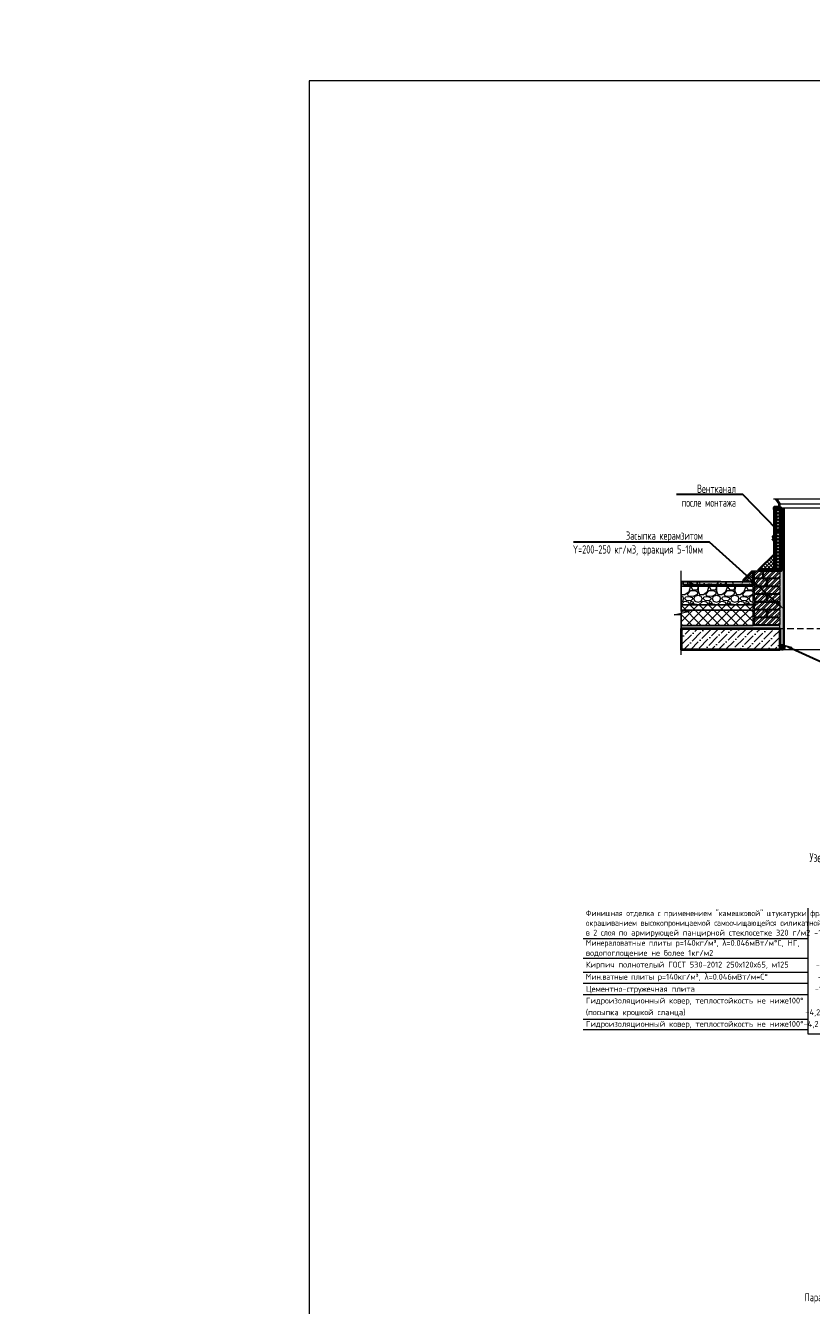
# Model space of a CAD drawing. Header units: millimetres. Extents: x -136099598 to 11807193, y 0 to 779331.
# Drawn here: x 817205 to 824783, y 370176 to 382515 of the extents above; entities that cross this region are included whole.
import ezdxf
from ezdxf import colors
from ezdxf.entities.mleader import LeaderData, LeaderLine
from ezdxf.math import Vec2, Vec3

# ---------------------------------------------------------------- set-up
doc = ezdxf.new("R2010")
doc.units = ezdxf.units.MM
doc.header["$MEASUREMENT"] = 0
doc.linetypes.add('DASHED2', pattern=[9.525, 6.35, -3.175])
doc.linetypes.add('HIDDEN', pattern=[6, 4, -2])
doc.layers.get('0').update_dxf_attribs({"color": 250, "lineweight": 9})
for name, color, linetype, lineweight in [('12. АР_Флажки', 7, 'Continuous', 9), ('_0', 250, 'Continuous', 9), ('TN-ГИДРОИЗОЛЯЦИЯ БИТУМАЯ ВЕРХНЯЯ', 32, 'Continuous', 15), ('АР_Тонкие', 250, 'Continuous', 5), ('Штриховка в сечении', 7, 'Continuous', 18)]:
    doc.layers.add(name, color=color, linetype=linetype, lineweight=lineweight)
doc.styles.add('ISOCPEUR', font='isocpeur.ttf', dxfattribs={"width": 0.7})
doc.styles.add('ISOCPEUR_2', font='isocpeur.ttf', dxfattribs={"width": 0.9, "height": 300})
pattern_1 = [(45, (879937, 631613.076), (-26.9407684, 26.9407684), []), (45, (879937, 631632.126), (-26.9407684, 26.9407684), [])]
pattern_2 = [(45, (879937, 631763.076), (-26.9407684, 26.9407684), []), (45, (879937, 631782.126), (-26.9407684, 26.9407684), [])]
pattern_3 = [(45, (879937, 631913.076), (-26.9407684, 26.9407684), []), (45, (879937, 631932.126), (-26.9407684, 26.9407684), [])]

# ---------------------------------------------------------------- blocks, each defined once
blk = doc.blocks.new('*U1441')
blk.add_circle((0, 0), 3.45)
blk = doc.blocks.new('*U1440')
at = {"color": 0, "linetype": 'ByBlock', "lineweight": -2, "transparency": 16777216}
for p in [(0, 0), (80, 0), (160, 0), (240, 0), (320, 0), (400, 0), (480, 0), (559, 0), (639, 0)]:
    blk.add_blockref('*U1441', p, dxfattribs=at)
blk = doc.blocks.new('УЗЕЛ общий')
at = {"layer": 'АР_Тонкие'}
ml = blk.add_multileader_mtext('Standard', dxfattribs=at)
ml.set_content('\\pxsm1,ql;Рулонные шторы', color=256, style='ISOCPEUR')
ml.set_leader_properties()
ml.build(insert=Vec2(0, 0))
ml.multileader.update_dxf_attribs({"text_left_attachment_type": 6, "text_right_attachment_type": 6, "dogleg_length": 100, "arrow_head_size": 13.71})
ctx = ml.context
ctx.base_point, ctx.char_height, ctx.arrow_head_size, ctx.landing_gap_size, ctx.plane_origin, ctx.plane_x_axis = Vec3(360.73, -397.53), 13.7109, 13.71, 1.37, Vec3(-1003.79, -1249.29), Vec3(-1, 0)
ctx.left_attachment, ctx.right_attachment = 6, 6
notes = []
notes.append((ctx, [(1, (1, 1, 0), (366.21, -397.53), (-1, 0), 5.48, [(0, [(400.79, -353.79)], 0, [])])]))
ctx.mtext.insert, ctx.mtext.width, ctx.mtext.defined_height, ctx.mtext.flow_direction = Vec3(261.46, -379.7), 269.5573, 36.25, 5
ml = blk.add_multileader_mtext('Standard', dxfattribs=at)
ml.set_content('\\pxqlsm1;Оконный блок из ПВХ профиля армированного (толщина профиля не менее 70 мм). Профиль ламинированный с двух сторон по RAL 7016.', color=256, style='ISOCPEUR')
ml.set_leader_properties()
ml.build(insert=Vec2(0, 0))
ml.multileader.update_dxf_attribs({"text_left_attachment_type": 6, "text_right_attachment_type": 6, "dogleg_length": 100, "arrow_head_size": 13.71})
ctx = ml.context
ctx.base_point, ctx.char_height, ctx.arrow_head_size, ctx.landing_gap_size, ctx.plane_origin, ctx.plane_x_axis = Vec3(390.54, -605.91), 13.71091, 13.71, 1.37, Vec3(-529.86, -1449.75), Vec3(-1, 0)
ctx.left_attachment, ctx.right_attachment = 6, 6
notes.append((ctx, [(1, (1, 1, 0), (396.02, -605.91), (-1, 0), 5.48, [(0, [(602.67, -629.35)], 0, [])])]))
ctx.mtext.insert, ctx.mtext.width, ctx.mtext.defined_height, ctx.mtext.flow_direction = Vec3(110.35, -588.08), 340.461, 5.99, 5
ml = blk.add_multileader_mtext('Standard', dxfattribs=at)
ml.set_content('\\pxqlsm1;Оконный блок из ПВХ профиля армированного (толщина профиля не менее 70 мм). Профиль ламинированный с двух сторон по RAL 7016.', color=256, style='ISOCPEUR')
ml.set_leader_properties()
ml.build(insert=Vec2(0, 0))
ml.multileader.update_dxf_attribs({"text_left_attachment_type": 6, "text_right_attachment_type": 6, "dogleg_length": 100, "arrow_head_size": 13.71})
ctx = ml.context
ctx.base_point, ctx.char_height, ctx.arrow_head_size, ctx.landing_gap_size, ctx.plane_origin, ctx.plane_x_axis = Vec3(465.06, -740.18), 13.71091, 13.71, 1.37, Vec3(-543.2, -1488.31), Vec3(-1, 0)
ctx.left_attachment, ctx.right_attachment = 6, 6
notes.append((ctx, [(1, (1, 1, 0), (470.55, -740.18), (-1, 0), 5.48, [(0, [(601.11, -745.91)], 0, [])])]))
ctx.mtext.insert, ctx.mtext.width, ctx.mtext.defined_height, ctx.mtext.flow_direction = Vec3(48.6, -722.36), 415.2479, 107.1, 5
ml = blk.add_multileader_mtext('Standard', dxfattribs=at)
ml.set_content('\\pxsm1,ql;Герметик', color=256, style='ISOCPEUR')
ml.set_leader_properties()
ml.build(insert=Vec2(0, 0))
ml.multileader.update_dxf_attribs({"text_left_attachment_type": 6, "text_right_attachment_type": 6, "dogleg_length": 100, "arrow_head_size": 13.71})
ctx = ml.context
ctx.base_point, ctx.char_height, ctx.arrow_head_size, ctx.landing_gap_size, ctx.plane_origin, ctx.plane_x_axis = Vec3(513.93, -789.01), 13.7109, 13.71, 1.37, Vec3(-822.15, -1577.03), Vec3(-1, 0)
ctx.left_attachment, ctx.right_attachment = 6, 6
notes.append((ctx, [(1, (1, 1, 0), (519.42, -789.01), (-1, 0), 5.48, [(0, [(567.76, -890.5)], 0, [])])]))
ctx.mtext.insert, ctx.mtext.width, ctx.mtext.defined_height, ctx.mtext.flow_direction = Vec3(457.85, -771.19), 269.5573, 36.25, 5
ml = blk.add_multileader_mtext('Standard', dxfattribs=at)
ml.set_content('\\pxsm1,ql;Монтажная пена', color=256, style='ISOCPEUR')
ml.set_leader_properties()
ml.build(insert=Vec2(0, 0))
ml.multileader.update_dxf_attribs({"text_left_attachment_type": 6, "text_right_attachment_type": 6, "dogleg_length": 100, "arrow_head_size": 13.71})
ctx = ml.context
ctx.base_point, ctx.char_height, ctx.arrow_head_size, ctx.landing_gap_size, ctx.plane_origin, ctx.plane_x_axis = Vec3(510.29, -833.96), 13.7109, 13.71, 1.37, Vec3(-840.83, -1608.73), Vec3(-1, 0)
ctx.left_attachment, ctx.right_attachment = 6, 6
notes.append((ctx, [(1, (1, 1, 0), (515.78, -833.96), (-1, 0), 5.48, [(0, [(571.2, -930.36)], 0, [])])]))
ctx.mtext.insert, ctx.mtext.width, ctx.mtext.defined_height, ctx.mtext.flow_direction = Vec3(409.11, -817.51), 269.5573, 36.25, 5
ml = blk.add_multileader_mtext('Standard', dxfattribs=at)
ml.set_content('\\pxsm1,ql;Подоконная доска', color=256, style='ISOCPEUR')
ml.set_leader_properties()
ml.build(insert=Vec2(0, 0))
ml.multileader.update_dxf_attribs({"text_left_attachment_type": 6, "text_right_attachment_type": 6, "dogleg_length": 100, "arrow_head_size": 13.71})
ctx = ml.context
ctx.base_point, ctx.char_height, ctx.arrow_head_size, ctx.landing_gap_size, ctx.plane_origin, ctx.plane_x_axis = Vec3(296.69, -851.83), 13.7109, 13.71, 1.37, Vec3(-907.95, -1631.45), Vec3(-1, 0)
ctx.left_attachment, ctx.right_attachment = 6, 6
notes.append((ctx, [(1, (1, 1, 0), (302.17, -851.83), (-1, 0), 5.48, [(0, [(457.85, -895.69)], 0, [])])]))
ctx.mtext.insert, ctx.mtext.width, ctx.mtext.defined_height, ctx.mtext.flow_direction = Vec3(188.78, -835.38), 269.5573, 36.25, 5
for ctx, leaders in notes:
    for number, flags, end, landing, length, lines in leaders:
        leader = LeaderData()
        leader.index, (leader.has_last_leader_line, leader.has_dogleg_vector, leader.attachment_direction) = number, flags
        leader.last_leader_point, leader.dogleg_vector, leader.dogleg_length = Vec3(end), Vec3(landing), length
        for number, points, colour, breaks in lines:
            line = LeaderLine()
            line.index, line.vertices, line.color, line.breaks = number, Vec3.list(points), colors.encode_raw_color(colour), breaks
            leader.lines.append(line)
        ctx.leaders.append(leader)

msp = doc.modelspace()

# ---------------------------------------------------------------- hatches: boundary and pattern name
h = msp.add_hatch()
h.set_pattern_fill('JIS_WOOD', color=256, scale=10, style=0)
h.set_pattern_definition([(45, (877122.275, 631618.745), (-5, 5), [])])
h.paths.add_polyline_path([(824489.912, 377865.451), (824489.912, 377260.451), (824275.912, 377260.451), (824275.912, 377270.451), (824425.912, 377270.451), (824425.912, 377855.451), (824421.949, 377855.451), (824421.949, 377865.451)])
h.paths.add_polyline_path([(824435.912, 377850.451), (824435.912, 377270.451), (824479.912, 377270.451), (824479.912, 377850.451)], flags=16)
h = msp.add_hatch()
h.set_pattern_fill('NET', color=256, scale=7, angle=45)
h.set_pattern_definition([(45, (877122.275, 631853.745), (-15.7154482, 15.7154482), []), (135, (877122.275, 631853.745), (-15.7154482, -15.7154482), [])])
h.paths.add_polyline_path([(824435.912, 377270.451), (824435.912, 377850.451), (824479.912, 377850.451), (824479.912, 377270.451)])
h = msp.add_hatch()
h.set_pattern_fill('ANSI37', color=256, scale=8, style=0)
h.set_pattern_definition([(45, (666466.087, 283034.355), (-17.9605122, 17.9605122), []), (135, (666466.087, 283034.355), (-17.9605122, -17.9605122), [])])
h.paths.add_polyline_path([(824275.912, 377270.451), (824425.912, 377420.451), (824425.912, 377270.451)])
at = {"lineweight": 9}
h = msp.add_hatch(dxfattribs=at)
h.set_pattern_fill('ANSI37', color=256, scale=13)
h.set_pattern_definition([(45, (605448.83, 311038.176), (-29.1858324, 29.1858324), []), (135, (605448.83, 311038.176), (-29.1858324, -29.1858324), [])])
h.paths.add_polyline_path([(824119.894, 377154.232), (824219.894, 377254.232), (824219.894, 377154.232)])
h = msp.add_hatch()
h.set_pattern_fill('STEEL', color=256, scale=12)
h.set_pattern_definition([(45, (879937, 632063.076), (-26.9407684, 26.9407684), []), (45, (879937, 632082.126), (-26.9407684, 26.9407684), [])])
h.paths.add_polyline_path([(824479.912, 377189.782), (824479.912, 377254.782), (824229.912, 377254.782), (824229.912, 377189.782)])
h = msp.add_hatch()
h.set_pattern_fill('AR-CONC', color=256, scale=0.5)
h.set_pattern_definition([(50, (709286.36, 493868.29), (91.092334, -7.969543), [9.525, -104.775]), (355, (709286.36, 493868.29), (-17.62171, 95.52842), [7.62, -83.82029]), (100.451445, (709293.95, 493867.63), (73.470624, 87.558876), [8.095004, -89.04512]), (46.1842, (709286.36, 493893.69), (135.53952, -21.021164), [14.2875, -157.1625]), (96.63556, (709297.66, 493891.94), (118.70207, 123.71306), [12.14251, -133.5678]), (351.18415, (709286.36, 493893.69), (118.70207, 123.71306), [11.42998, -125.72987]), (21, (709299.06, 493887.34), (75.807196, -51.1326), [9.525, -104.775]), (326, (709299.06, 493887.34), (30.901014, 92.093983), [7.62, -83.82]), (71.451445, (709305.38, 493883.08), (106.70821, 40.961384), [8.095004, -89.04497]), (37.5, (709286.36, 493868.29), (1.5443016, 42.2775194), [0, -82.804, 0, -85.09, 0, -84.1375]), (7.5, (709286.36, 493868.29), (33.409831, 50.090287), [0, -48.514, 0, -80.899, 0, -32.0675]), (327.5, (709258.04, 493868.29), (67.7952976, -2.864372), [0, -31.75, 0, -99.06, 0, -131.445]), (317.5, (709245.34, 493868.29), (74.06459, 12.713246), [0, -41.275, 0, -65.786, 0, -93.345])])
h.paths.add_polyline_path([(823525.047, 377149.782), (823525.047, 377109.782), (824219.912, 377109.782), (824219.912, 377149.782)])
h = msp.add_hatch()
h.set_pattern_fill('STEEL', color=256, scale=12)
h.set_pattern_definition(pattern_3)
h.paths.add_polyline_path([(824349.912, 377114.782), (824349.912, 377179.782), (824229.912, 377179.782), (824229.912, 377114.782)])
h = msp.add_hatch()
h.set_pattern_fill('STEEL', color=256, scale=12)
h.set_pattern_definition(pattern_3)
h.paths.add_polyline_path([(824479.912, 377039.782), (824479.912, 377104.782), (824229.912, 377104.782), (824229.912, 377039.782)])
h = msp.add_hatch()
h.set_pattern_fill('STEEL', color=256, scale=12)
h.set_pattern_definition(pattern_3)
h.paths.add_polyline_path([(824479.912, 377114.782), (824479.912, 377179.782), (824359.912, 377179.782), (824359.912, 377114.782)])
h = msp.add_hatch()
h.set_pattern_fill('STEEL', color=256, scale=12)
h.set_pattern_definition(pattern_2)
h.paths.add_polyline_path([(824349.912, 376964.782), (824349.912, 377029.782), (824229.912, 377029.782), (824229.912, 376964.782)])
h = msp.add_hatch()
h.set_pattern_fill('STEEL', color=256, scale=12)
h.set_pattern_definition(pattern_2)
h.paths.add_polyline_path([(824479.912, 376964.782), (824479.912, 377029.782), (824359.912, 377029.782), (824359.912, 376964.782)])
at = {"transparency": 33554687}
h = msp.add_hatch(dxfattribs=at)
h.set_pattern_fill('ANSI37', color=256, scale=20, angle=90)
h.set_pattern_definition([(135, (709286.36, 493858.564), (-44.90128, -44.90128), []), (225, (709286.36, 493858.564), (44.90128, -44.90128), [])])
h.paths.add_polyline_path([(823525.047, 376929.782), (823525.047, 376730.055), (824219.912, 376730.055), (824219.912, 376929.782)])
h = msp.add_hatch()
h.set_pattern_fill('STEEL', color=256, scale=12)
h.set_pattern_definition(pattern_2)
h.paths.add_polyline_path([(824479.912, 376889.782), (824479.912, 376954.782), (824229.912, 376954.782), (824229.912, 376889.782)])
h = msp.add_hatch()
h.set_pattern_fill('STEEL', color=256, scale=12)
h.set_pattern_definition(pattern_1)
h.paths.add_polyline_path([(824349.912, 376814.782), (824349.912, 376879.782), (824229.912, 376879.782), (824229.912, 376814.782)])
h = msp.add_hatch()
h.set_pattern_fill('STEEL', color=256, scale=12)
h.set_pattern_definition(pattern_1)
h.paths.add_polyline_path([(824479.912, 376814.782), (824479.912, 376879.782), (824359.912, 376879.782), (824359.912, 376814.782)])
h = msp.add_hatch()
h.set_pattern_fill('STEEL', color=256, scale=12)
h.set_pattern_definition(pattern_1)
h.paths.add_polyline_path([(824479.912, 376739.782), (824479.912, 376804.782), (824229.912, 376804.782), (824229.912, 376739.782)])
at = {"ltscale": 3}
h = msp.add_hatch(dxfattribs=at)
h.set_pattern_fill('ANSI36', color=256, scale=15)
h.set_pattern_definition([(45, (212464.947, 364710.893), (25.2569703, 92.6088912), [119.0625, -23.8125, 0, -23.8125])])
h.paths.add_polyline_path([(823525.047, 376699.782), (823525.047, 376499.782), (824479.912, 376499.782), (824479.912, 376699.782)])
at = {"layer": 'Штриховка в сечении', "transparency": 33554636}
h = msp.add_hatch(dxfattribs=at)
h.set_pattern_fill('AR-SAND', color=256, scale=0.3)
h.set_pattern_definition([(37.5, (425593.976, 4082874.237), (-0.48000939, 14.68239712), [0, -11.5824, 0, -12.954, 0, -12.3825]), (7.5, (425593.976, 4082874.237), (13.48569849, 21.50475302), [0, -6.2484, 0, -10.4394, 0, -4.0005]), (327.5, (425584.603, 4082874.237), (23.729771107, 0.04311554), [0, -3.81, 0, -13.716, 0, -17.907]), (317.5, (425584.603, 4082874.237), (22.90669357, 6.6878797), [0, -1.905, 0, -8.9916, 0, -10.287])])
h.paths.add_polyline_path([(824511.015, 377865.427), (824511.083, 376544.164), (824479.912, 376544.162), (824480.649, 377865.425)])
at = {"layer": 'Штриховка в сечении', "lineweight": 5, "transparency": 33554636}
h = msp.add_hatch(dxfattribs=at)
h.set_pattern_fill('GRAVEL', color=256, scale=7)
h.set_pattern_definition([(228.0127875, (425721.992, 4083052.037), (-1422.40000011, -1600.1999999), [23.920501, -2368.133855]), (184.969741, (425705.99, 4083034.257), (2133.599999156, 177.800010129), [41.04833, -4063.7834225]), (132.5104471, (425665.096, 4083030.701), (1778.00000075, -1955.799999317), [28.943706, -2865.430596]), (267.273689, (425595.754, 4082986.251), (177.800000372, 3555.999999981), [37.380316, -3700.65062]), (292.83365418, (425593.976, 4082948.913), (-889.000000074, 2133.599999969), [36.654359, -3628.786542]), (357.273689, (425608.2, 4082915.131), (-3555.999999981, 177.800000372), [37.380316, -3700.65062]), (37.69424047, (425645.5376, 4082913.353), (-2311.399999898, -1778.000000133), [49.433556, -4893.918072]), (72.25532837, (425684.6536, 4082943.579), (1244.600000335, 3911.599999894), [46.670366, -4620.367962]), (121.42956562, (425698.878, 4082988.029), (-1422.400000202, 2311.399999876), [37.50691, -3713.188199]), (175.2363583, (425679.32, 4083020.033), (1955.79999997, -177.80000031), [42.81993, -2098.1755865]), (222.3974378, (425636.6476, 4083023.589), (-2133.599999932, -1955.8000000745), [55.375454, -5482.174076]), (138.81407483, (425771.776, 4082984.473), (-1244.599999925, 1066.80000009), [18.900318, -1871.139608]), (171.4692344, (425757.552, 4082996.919), (2311.400000062, -355.599999597), [35.957739, -3559.82473]), (225, (425721.99, 4083002.25), (-2e-14, -177.8), [25.144654, -226.302518]), (203.1985905, (425709.546, 4083023.59), (889.00000002, 355.59999994), [13.540892, -1340.543566]), (291.8014095, (425697.1, 4083018.255), (-177.80000004, 533.4), [19.149593, -938.332709]), (30.9637565, (425704.212, 4083000.475), (533.40000001, 355.59999998), [31.102376, -1005.640871]), (161.5650512, (425730.88, 4083016.477), (355.6, -177.8), [22.4901, -539.762868]), (16.38954033, (425593.976, 4083018.255), (1778, 533.4), [31.50616, -3119.117867]), (70.34617594, (425624.202, 4083027.145), (-711.200000065, -1955.799999977), [26.431926, -2616.7550975]), (293.1985905, (425730.882, 4083052.037), (-355.59999994, 889.00000002), [27.081607, -1327.002851]), (343.61045967, (425741.55, 4083027.145), (-1778.000000037, 533.399999876), [31.50616, -3119.117867]), (339.4439548, (425593.976, 4082908.02), (-889, 355.6), [30.382464, -1488.741402]), (294.7751406, (425622.424, 4082897.351), (-889.00000106, 1955.79999952), [25.457048, -2520.251537]), (66.8014095, (425732.66, 4082874.237), (355.59999994, 889.00000002), [27.081607, -1327.002851]), (17.35402464, (425743.328, 4082899.129), (-2311.399999954, -711.20000015), [29.804792, -2950.666319]), (69.4439548, (425645.538, 4082874.237), (-355.60000001, -889), [15.191232, -1503.932634]), (101.3099325, (425721.99, 4082874.237), (-177.8, 711.2), [9.066022, -897.5396475]), (165.9637565, (425720.214, 4082883.127), (533.4, -177.8), [36.654359, -696.433821]), (186.00900596, (425684.654, 4082892.017), (1777.99999999, 177.800000093), [33.96869, -3362.8955404]), (303.6900675, (425704.21, 4082984.473), (-177.8, 355.6), [25.642672, -615.424345]), (353.1572266, (425718.4356, 4082963.137), (3022.600000019, -355.599999842), [44.768973, -4432.1206346]), (60.9453959, (425762.886, 4082957.803), (-711.20000002, -1244.59999999), [18.305577, -1812.257462]), (90, (425771.78, 4082973.8), (-177.8, 177.8), [10.668, -167.132]), (120.25643716, (425681.098, 4082897.351), (711.199999913, -1244.60000005), [24.700687, -2445.375854]), (48.0127875, (425668.652, 4082918.687), (1422.400000117, 1600.199999896), [47.841002, -2344.213354]), (0, (425700.66, 4082954.25), (177.8, 177.8), [46.228, -131.572]), (325.3048465, (425746.884, 4082954.247), (1778.000000674, -1244.599999038), [28.112669, -2783.152171]), (254.0546041, (425769.998, 4082938.245), (-177.79999999, -711.2), [25.888036, -1268.515503]), (207.64597536, (425762.8856, 4082913.353), (-3378.200000124, -1777.999999764), [42.150157, -4172.87251]), (175.42607874, (425725.5476, 4082893.795), (-2311.4, 177.8), [44.592062, -4414.609252])])
h.paths.add_polyline_path([(823525.047, 376929.782), (824219.912, 376929.782), (824219.912, 377109.782), (823525.047, 377109.782)])
at = {"layer": 'Штриховка в сечении', "transparency": 33554636}
h = msp.add_hatch(dxfattribs=at)
h.set_pattern_fill('AR-SAND', color=256, scale=0.3)
h.set_pattern_definition([(37.5, (421889.861, 4070367.908), (-0.48000939, 14.68239712), [0, -11.5824, 0, -12.954, 0, -12.3825]), (7.5, (421889.86, 4070367.908), (13.48569849, 21.50475302), [0, -6.2484, 0, -10.4394, 0, -4.0005]), (327.5, (421880.488, 4070367.908), (23.729771107, 0.04311554), [0, -3.81, 0, -13.716, 0, -17.907]), (317.5, (421880.488, 4070367.908), (22.90669357, 6.6878797), [0, -1.905, 0, -8.9916, 0, -10.287])])
h.paths.add_polyline_path([(824480.45, 376699.863), (824480.422, 376729.863), (823525.047, 376729.959), (823525.047, 376699.959)])

# ---------------------------------------------------------------- linework, layer by layer
for p, q in [((824511.015, 377865.427), (824511.083, 376541.291)), ((824520.278, 377865.451), (824520.278, 376533.7)), ((824405.72, 377560.089), (824405.72, 377563.589)), ((824405.72, 377563.589), (824409.72, 377563.589)), ((824405.72, 377560.089), (824405.72, 377556.589)), ((824405.72, 377560.089), (824409.72, 377560.089)), ((824405.72, 377556.589), (824408.805, 377556.589)), ((824405.72, 377556.589), (824409.72, 377556.589)), ((824405.72, 377556.589), (824409.72, 377556.589)), ((824409.72, 377560.089), (824409.72, 377564.589)), ((824409.72, 377564.589), (824410.719, 377564.589)), ((824409.72, 377560.089), (824409.72, 377555.589)), ((824409.72, 377555.589), (824410.682, 377555.585)), ((824410.72, 377564.589), (824410.681, 377555.585)), ((824410.686, 377556.589), (824411.72, 377553.339)), ((824410.715, 377563.589), (824411.72, 377566.839)), ((824412.22, 377566.839), (824411.72, 377566.839)), ((824411.72, 377566.839), (824411.72, 377553.339)), ((824412.22, 377553.339), (824411.72, 377553.339)), ((824412.22, 377566.839), (824412.22, 377553.339)), ((824412.22, 377566.639), (824414.22, 377566.639)), ((824412.22, 377566.639), (824414.22, 377566.639)), ((824412.22, 377553.539), (824414.22, 377553.539)), ((824414.22, 377567.779), (824414.22, 377552.399)), ((824415.877, 377567.793), (824415.877, 377552.414)), ((824416.943, 377561.589), (824415.877, 377561.589)), ((824416.223, 377558.589), (824415.877, 377558.589)), ((824417.839, 377562.485), (824416.223, 377557.698)), ((824416.943, 377561.589), (824416.223, 377558.589)), ((824416.223, 377557.698), (824417.115, 377558.589)), ((824416.223, 377557.698), (824416.223, 377558.589)), ((824417.839, 377562.485), (824416.943, 377561.589)), ((824417.839, 377561.589), (824417.115, 377558.589)), ((824418.423, 377558.589), (824417.115, 377558.589)), ((824417.839, 377562.485), (824417.839, 377561.589)), ((824419.143, 377561.589), (824417.839, 377561.589)), ((824420.039, 377562.485), (824418.423, 377557.698)), ((824419.143, 377561.589), (824418.423, 377558.589)), ((824418.423, 377557.698), (824419.315, 377558.589)), ((824418.423, 377557.698), (824418.423, 377558.589)), ((824420.039, 377562.485), (824419.143, 377561.589)), ((824420.039, 377561.589), (824419.315, 377558.589)), ((824420.623, 377558.589), (824419.315, 377558.589)), ((824420.039, 377562.485), (824420.039, 377561.589)), ((824421.343, 377561.589), (824420.039, 377561.589)), ((824422.239, 377562.485), (824420.623, 377557.698)), ((824421.343, 377561.589), (824420.623, 377558.589)), ((824420.623, 377557.698), (824421.515, 377558.589)), ((824420.623, 377557.698), (824420.623, 377558.589)), ((824422.239, 377562.485), (824421.343, 377561.589)), ((824422.239, 377561.589), (824421.515, 377558.589)), ((824422.823, 377558.589), (824421.515, 377558.589)), ((824422.239, 377562.485), (824422.239, 377561.589)), ((824423.543, 377561.589), (824422.239, 377561.589)), ((824424.439, 377562.485), (824422.823, 377557.698)), ((824423.543, 377561.589), (824422.823, 377558.589)), ((824422.823, 377557.698), (824423.715, 377558.589)), ((824422.823, 377557.698), (824422.823, 377558.589)), ((824424.439, 377562.485), (824423.543, 377561.589)), ((824424.439, 377561.589), (824423.715, 377558.589)), ((824425.023, 377558.589), (824423.715, 377558.589)), ((824424.439, 377562.485), (824424.439, 377561.589)), ((824431.339, 377561.589), (824424.439, 377561.589)), ((824425.76, 377559.881), (824425.023, 377557.698)), ((824425.76, 377559.881), (824425.023, 377558.589)), ((824425.023, 377557.698), (824425.915, 377558.589)), ((824425.023, 377557.698), (824425.023, 377558.589)), ((824425.76, 377559.881), (824425.915, 377558.589)), ((824431.339, 377558.589), (824425.915, 377558.589)), ((824426.139, 377559.881), (824427.339, 377560.589)), ((824427.339, 377558.589), (824426.139, 377559.881)), ((824431.339, 377561.589), (824426.339, 377561.589)), ((824427.339, 377561.589), (824427.339, 377560.589)), ((824431.326, 377561.087), (824427.339, 377560.589)), ((824431.339, 377561.589), (824431.326, 377561.087)), ((824431.326, 377561.087), (824432.339, 377560.089)), ((824432.339, 377560.089), (824431.339, 377561.589)), ((824431.339, 377558.589), (824432.339, 377560.089)), ((824312.164, 377274.725), (824312.164, 377275.908)), ((824312.164, 377275.908), (824323.364, 377275.908)), ((824323.364, 377274.725), (824312.164, 377274.725)), ((824314.764, 377272.908), (824312.164, 377274.725)), ((824315.345, 377270.528), (824312.796, 377270.528)), ((824312.796, 377270.528), (824314.394, 377265.274)), ((824316.526, 377271.617), (824313.814, 377271.617)), ((824313.814, 377271.617), (824313.814, 377270.528)), ((824313.814, 377267.181), (824313.814, 377199.617)), ((824314.629, 377225.327), (824314.414, 377224.896)), ((824314.414, 377224.896), (824314.414, 377202.738)), ((824314.952, 377225.434), (824314.629, 377225.327)), ((824314.764, 377271.617), (824314.764, 377272.908)), ((824320.764, 377272.908), (824314.764, 377272.908)), ((824315.382, 377225.327), (824314.952, 377225.434)), ((824315.597, 377224.896), (824315.382, 377225.327)), ((824315.597, 377201.744), (824315.597, 377224.896)), ((824316.526, 377239.821), (824316.526, 377271.617)), ((824319.001, 377270.342), (824316.526, 377270.342)), ((824321.714, 377271.617), (824319.001, 377271.617)), ((824319.001, 377271.617), (824319.001, 377239.821)), ((824320.146, 377225.327), (824319.93, 377224.896)), ((824319.93, 377224.896), (824319.93, 377201.744)), ((824320.576, 377225.434), (824320.146, 377225.327)), ((824320.182, 377270.528), (824322.732, 377270.528)), ((824320.899, 377225.327), (824320.576, 377225.434)), ((824323.364, 377274.725), (824320.764, 377272.908)), ((824320.764, 377271.617), (824320.764, 377272.908)), ((824321.114, 377224.896), (824320.899, 377225.327)), ((824321.114, 377202.738), (824321.114, 377224.896)), ((824322.732, 377270.528), (824321.134, 377265.274)), ((824321.714, 377270.528), (824321.714, 377271.617)), ((824321.714, 377199.617), (824321.714, 377267.181)), ((824323.364, 377275.908), (824323.364, 377274.725)), ((824313.814, 377202.738), (824314.998, 377202.738)), ((824313.814, 377191.029), (824314.998, 377202.738)), ((824313.814, 377199.617), (824314.414, 377199.617)), ((824313.814, 377191.029), (824321.714, 377191.029)), ((824315.105, 377189.845), (824313.814, 377191.029)), ((824314.414, 377199.617), (824314.414, 377202.738)), ((824314.414, 377202.738), (824314.998, 377202.738)), ((824314.998, 377202.738), (824316.881, 377199.617)), ((824314.998, 377202.738), (824315.597, 377201.744)), ((824320.423, 377189.845), (824315.105, 377189.845)), ((824317.764, 377189.845), (824316.181, 377189.845)), ((824316.181, 377189.845), (824316.181, 377188.554)), ((824316.181, 377188.554), (824316.827, 377187.908)), ((824316.181, 377188.554), (824319.346, 377188.554)), ((824316.827, 377187.908), (824316.827, 377189.845)), ((824318.701, 377187.908), (824316.827, 377187.908)), ((824316.827, 377187.908), (824318.701, 377187.908)), ((824316.881, 377199.617), (824318.647, 377199.617)), ((824317.764, 377189.845), (824319.346, 377189.845)), ((824318.647, 377199.617), (824320.53, 377202.738)), ((824318.701, 377187.908), (824318.701, 377189.845)), ((824319.346, 377188.554), (824318.701, 377187.908)), ((824319.346, 377189.845), (824319.346, 377188.554)), ((824319.93, 377201.744), (824320.53, 377202.738)), ((824321.714, 377191.029), (824320.423, 377189.845)), ((824320.53, 377202.738), (824321.714, 377202.738)), ((824320.53, 377202.738), (824321.114, 377202.738)), ((824320.53, 377202.738), (824321.714, 377191.029)), ((824321.114, 377202.738), (824321.114, 377199.617)), ((824321.114, 377199.617), (824321.714, 377199.617))]:
    msp.add_line(p, q)
at = {"linetype": 'DASHED2', "ltscale": 10}
msp.add_line((825469.373, 376698.802), (824479.372, 376699.863), dxfattribs=at)
at = {"ltscale": 150}
msp.add_lwpolyline([(819940.7, 356872.206), (854412.671, 356872.206), (854412.671, 381983.036), (819940.7, 381983.036)], close=True, dxfattribs=at)
at = {"color": 18, "true_color": 0x000000}
msp.add_lwpolyline([(825551.208, 377948.405), (825020.192, 377948.405), (825020.192, 377908.203), (824980.55, 377990.034), (824980.55, 377949.288), (824417.781, 377949.288)], dxfattribs=at)
at = {"lineweight": 30}
for points in [[(824421.949, 377865.451), (824421.949, 377875.451), (824471.428, 377875.451), (824471.428, 377903.691), (824438.76, 377949.288)], [(824489.912, 377865.451), (824489.912, 377870.451), (824476.428, 377870.451), (824476.428, 377905.297), (824444.911, 377949.288)]]:
    msp.add_lwpolyline(points, dxfattribs=at)
at = {"lineweight": 40}
for points in [[(824489.912, 377865.451), (824421.949, 377865.451), (824421.949, 377855.451), (824425.912, 377855.451), (824425.912, 377270.451), (824275.912, 377270.451), (824275.912, 377260.451), (824489.912, 377260.451)], [(824479.912, 377850.451), (824435.912, 377850.451), (824435.912, 377270.451), (824479.912, 377270.451)]]:
    msp.add_lwpolyline(points, close=True, dxfattribs=at)
for points in [[(824476.428, 377905.297), (825483.396, 377905.297)], [(824489.912, 377865.451), (825469.913, 377865.451)], [(823525.047, 376448.714), (823525.047, 376835.868), (823457.93, 376835.868), (823605.839, 376870.439), (823525.047, 376870.439), (823525.047, 377259.389)], [(823547.558, 377133.121), (824219.912, 377131.552)], [(823547.558, 377126.222), (824219.912, 377126.222)], [(824479.912, 376499.782), (825479.912, 376499.782)], [(824949.716, 372791.636), (824854.987, 372791.553), (824750.562, 372791.553)]]:
    msp.add_lwpolyline(points)
for points in [[(824407.352, 377591.202), (824417.877, 377574.092), (824417.877, 377545.595), (824415.877, 377545.595), (824415.877, 377573.53), (824405.649, 377590.154)], [(824479.912, 377254.782), (824229.912, 377254.782), (824229.912, 377189.782), (824479.912, 377189.782)], [(824219.912, 377149.782), (823525.047, 377149.782), (823525.047, 377109.782), (824219.912, 377109.782)], [(824219.912, 377109.782), (823525.047, 377109.782), (823525.047, 376929.782), (824219.912, 376929.782)], [(824349.912, 377179.782), (824229.912, 377179.782), (824229.912, 377114.782), (824349.912, 377114.782)], [(824479.912, 377104.782), (824229.912, 377104.782), (824229.912, 377039.782), (824479.912, 377039.782)], [(824479.912, 377179.782), (824359.912, 377179.782), (824359.912, 377114.782), (824479.912, 377114.782)], [(824349.912, 377029.782), (824229.912, 377029.782), (824229.912, 376964.782), (824349.912, 376964.782)], [(824479.912, 377029.782), (824359.912, 377029.782), (824359.912, 376964.782), (824479.912, 376964.782)], [(824219.912, 376929.782), (823525.047, 376929.782), (823525.047, 376730.055), (824219.912, 376730.055)], [(824479.912, 376954.782), (824229.912, 376954.782), (824229.912, 376889.782), (824479.912, 376889.782)], [(824349.912, 376879.782), (824229.912, 376879.782), (824229.912, 376814.782), (824349.912, 376814.782)], [(824479.912, 376879.782), (824359.912, 376879.782), (824359.912, 376814.782), (824479.912, 376814.782)], [(824479.912, 376804.782), (824229.912, 376804.782), (824229.912, 376739.782), (824479.912, 376739.782)]]:
    msp.add_lwpolyline(points, close=True)
msp.add_lwpolyline([(824407.352, 377591.202, -0.262933728), (824425.912, 377602.498)], format="xyb")
at = {"lineweight": 30}
for points in [[(824425.912, 377420.451), (824425.912, 377270.451), (824275.912, 377270.451)], [(824219.894, 377254.232), (824219.894, 377154.232), (824119.894, 377154.232)]]:
    msp.add_lwpolyline(points, close=True, dxfattribs=at)
at = {"transparency": 33554687}
msp.add_lwpolyline([(823525.047, 376880.253), (824219.912, 376880.253), (824219.912, 376880.253), (823525.047, 376880.253)], close=True, dxfattribs=at)
at = {"lineweight": 35}
msp.add_lwpolyline([(824479.912, 376499.782), (824479.912, 376699.782), (823525.047, 376699.782), (823525.047, 376499.782)], close=True, dxfattribs=at)
at = {"ltscale": 20}
msp.add_lwpolyline([(824750.562, 372791.553), (824750.562, 374005.408)], dxfattribs=at)
at = {"lineweight": 30, "ltscale": 3}
for radius in [22.145, 11.823]:
    msp.add_circle((824503.102, 376520.635), radius, dxfattribs=at)
for centre, radius, start, end in [((824406.615, 377562.569), 1.02, 90.27566, 151.2396626), ((824406.615, 377561.109), 1.02, 208.7603374, 269.72434), ((824406.615, 377559.069), 1.02, 90.27566, 151.2396626), ((824406.615, 377557.609), 1.02, 208.7603374, 269.72434), ((824424.007, 377578.779), 20.463, 279.3711539, 294.0273346), ((824301.387, 377270.342), 13.96, 338.7108615, 0.75969), ((824317.764, 377239.863), 1.238, 181.9615103, 358.0384897), ((824334.141, 377270.342), 13.96, 179.24031, 201.2891385)]:
    msp.add_arc(centre, radius, start, end)
at = {"ltscale": 100}
for centre, start, end in [((824415.049, 377567.703), 6.2314143, 174.76196), ((824415.049, 377552.483), 185.7347272, 354.2652729)]:
    msp.add_arc(centre, 0.833, start, end, dxfattribs=at)
at = {"layer": '12. АР_Флажки'}
for points in [[(822581.314, 373714.693), (824750.562, 373714.693)], [(822581.314, 373523.718), (824750.562, 373523.718)], [(822581.314, 373390.364), (824750.562, 373390.364)], [(822581.314, 373282.209), (824750.562, 373282.209)], [(822581.314, 373174.729), (824750.562, 373174.729)], [(822581.314, 372935.816), (824750.562, 372935.816)], [(822581.314, 372835.973), (824750.562, 372835.973)]]:
    msp.add_lwpolyline(points, dxfattribs=at)
at = {"layer": 'TN-ГИДРОИЗОЛЯЦИЯ БИТУМАЯ ВЕРХНЯЯ', "color": 0, "linetype": 'HIDDEN', "ltscale": 10, "const_width": 4.788}
for points in [[(824422.207, 377555.381), (824422.207, 377423.102), (824260.795, 377260.451), (824205.008, 377260.451), (824117.335, 377173.081)], [(824211.201, 377253.414), (824118.275, 377159.669), (823525.047, 377159.738)], [(824479.912, 377256.748), (824208.23, 377256.748), (824117.335, 377166.213)], [(824116.146, 377153.782), (823525.047, 377153.782)]]:
    msp.add_lwpolyline(points, dxfattribs=at)
at = {"layer": 'Штриховка в сечении', "lineweight": 13}
msp.add_lwpolyline([(823525.047, 376699.863), (824479.372, 376699.863), (824479.372, 376730.055), (823525.047, 376730.055)], close=True, dxfattribs=at)

# ---------------------------------------------------------------- block references
msp.add_blockref('*U1440', (823547.558, 377129.671))
at = {"layer": '_0', "xscale": 18.233658215449, "yscale": 18.233658215449, "zscale": 18.233658215449}
msp.add_blockref('УЗЕЛ общий', (794076.627, 388966.184), dxfattribs=at)

# ---------------------------------------------------------------- texts
at = {"insert": (824764.441, 374539.59), "char_height": 120, "width": 1628.87243, "attachment_point": 1, "style": 'ISOCPEUR'}
msp.add_mtext('{\\H0.75x;Узел 1. }', dxfattribs=at)
at = {"insert": (824715.993, 370293.272), "char_height": 76.8, "attachment_point": 1, "style": 'ISOCPEUR'}
msp.add_mtext_dynamic_manual_height_columns('{\\fISOCPEUR|b1|i0|c204|p34;Парапет по переходу между корпусами}', width=1938.89959, gutter_width=0, heights=[112.689], dxfattribs=at)
at = {"layer": '12. АР_Флажки', "insert": (822607.583, 373985.606), "char_height": 56.25, "attachment_point": 1, "style": 'ISOCPEUR_2'}
msp.add_mtext_dynamic_manual_height_columns('{\\W0.8;Финишная отделка с применением "камешковой" штукатурки фракции 2 и\\Pокрашиванием высокопроницаемой самоочищающейся силикатной краской \\Pв 2 слоя }по армирующей панцирной стеклосетке 320 г/м2 -10мм\\P{\\W0.8;Минераловатные плиты }р=140кг/м³, {\\fArial|b0|i0|c0|p34;\\H1.08333x;λ\\fISOCPEUR|b0|i0|c204|p34;\\H0.92308x;=0.046мВт/м%%DС, НГ, \\P\\pxsm1.2,qj;водопоглощение не более 1кг/м2 \\W0.8;                    }        -150мм\\PКирпич полнотелый ГОСТ 530-2012 250х120х65, м125       -250мм\\P{\\W0.8;Мин.ватные плиты }р=140кг/м³, {\\fArial|b0|i0|c0|p34;\\H1.08333x;λ\\fISOCPEUR|b0|i0|c204|p34;\\H0.92308x;=0.046мВт/м*С%%D\\W0.8;              -100мм}  \\PЦементно-стружечная плита                               -10мм\\P\\pq*;Гидроизоляционный ковер, теплостойкость не ниже100%%D \\P(посыпка крошкой сланца)                               -4,2\\PГидроизоляционный ковер, теплостойкость не ниже100%%D-4,2', width=2789.96682, gutter_width=2500, heights=[0], dxfattribs=at)

# ---------------------------------------------------------------- leaders
ml = msp.add_multileader_mtext('Standard')
ml.set_content('Вентканал \\Pпосле монтажа', color=256, style='ISOCPEUR')
ml.set_leader_properties()
ml.build(insert=Vec2(0, 0))
ml.multileader.update_dxf_attribs({"text_left_attachment_type": 5, "text_right_attachment_type": 6, "dogleg_length": 60.192, "arrow_head_size": 100})
ctx = ml.context
ctx.base_point, ctx.char_height, ctx.arrow_head_size, ctx.landing_gap_size, ctx.plane_origin = Vec3(823525.354, 377860.492), 80, 100, 4, Vec3(825163.18, 378109.175)
ctx.left_attachment, ctx.right_attachment, ctx.text_align_type = 5, 6, 2
notes = []
notes.append((ctx, [(1, (1, 1, 0), (824119.946, 377993.825), (-1, 0), 60.192, [(0, [(824520.278, 377585.403)], 0, [])])]))
ctx.mtext.insert, ctx.mtext.width, ctx.mtext.defined_height, ctx.mtext.alignment, ctx.mtext.flow_direction = Vec3(824055.754, 378089.825), 1691.82889, 43.179, 3, 5
ml = msp.add_multileader_mtext('Standard')
ml.set_content('Засыпка керамзитом \\PY=200-250 кг/м3, фракция 5-10мм', color=256, style='ISOCPEUR')
ml.set_leader_properties()
ml.build(insert=Vec2(0, 0))
ml.multileader.update_dxf_attribs({"text_left_attachment_type": 5, "text_right_attachment_type": 6, "dogleg_length": 60.192, "arrow_head_size": 100})
ctx = ml.context
ctx.base_point, ctx.char_height, ctx.arrow_head_size, ctx.landing_gap_size, ctx.plane_origin = Vec3(822525.438, 377400.733), 80, 100, 4, Vec3(825136.725, 377244.093)
ctx.left_attachment, ctx.right_attachment, ctx.text_align_type = 5, 6, 2
notes.append((ctx, [(1, (1, 1, 0), (823800.43, 377534.066), (-1, 0), 60.192, [(0, [(824520.278, 376885.839)], 0, [])])]))
ctx.mtext.insert, ctx.mtext.width, ctx.mtext.defined_height, ctx.mtext.alignment, ctx.mtext.flow_direction = Vec3(823736.238, 377638.066), 1691.82889, 43.179, 3, 5
ml = msp.add_multileader_mtext('Standard')
ml.set_content('Огнеупорная монтажная пена', color=256, style='ISOCPEUR')
ml.set_leader_properties()
ml.build(insert=Vec2(0, 0))
ml.multileader.update_dxf_attribs({"text_left_attachment_type": 5, "text_right_attachment_type": 6, "dogleg_length": 60.192, "arrow_head_size": 100})
ctx = ml.context
ctx.base_point, ctx.char_height, ctx.arrow_head_size, ctx.landing_gap_size, ctx.plane_origin = Vec3(825878.655, 375951.574), 80, 100, 4, Vec3(826084.87, 377026.921)
ctx.left_attachment, ctx.right_attachment = 5, 6
notes.append((ctx, [(0, (1, 1, 0), (825818.463, 375951.574), (1, 0), 60.192, [(0, [(824503.102, 376550.635)], 0, [])])]))
ctx.mtext.insert, ctx.mtext.width, ctx.mtext.flow_direction = Vec3(825882.655, 376055.574), 1473.85104, 5
for ctx, leaders in notes:
    for number, flags, end, landing, length, lines in leaders:
        leader = LeaderData()
        leader.index, (leader.has_last_leader_line, leader.has_dogleg_vector, leader.attachment_direction) = number, flags
        leader.last_leader_point, leader.dogleg_vector, leader.dogleg_length = Vec3(end), Vec3(landing), length
        for number, points, colour, breaks in lines:
            line = LeaderLine()
            line.index, line.vertices, line.color, line.breaks = number, Vec3.list(points), colors.encode_raw_color(colour), breaks
            leader.lines.append(line)
        ctx.leaders.append(leader)

doc.saveas('drawing.dxf')
